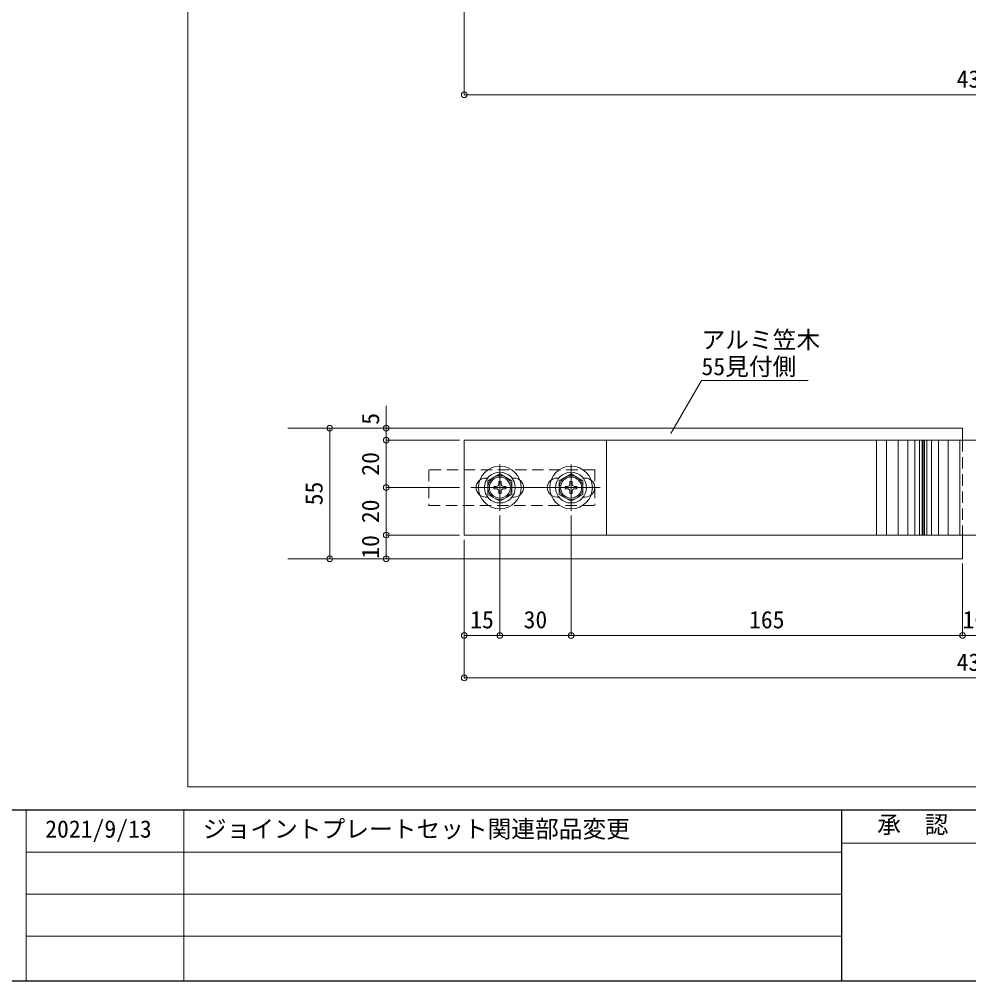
# Model space of a CAD drawing. Units: millimetres at full size. Extents: x -728 to 752, y -514 to 534.
# Drawn here: x -390.5 to 9.6, y -514.3 to -109 of the extents above; entities that cross this region are included whole.
import ezdxf
from ezdxf.enums import TextEntityAlignment as Align

# ---------------------------------------------------------------- set-up
doc = ezdxf.new("R2010")
doc.units = ezdxf.units.MM
doc.header["$LTSCALE"] = 4
doc.header["$PDMODE"] = 32
doc.header["$PDSIZE"] = 2.4
doc.linetypes.add('CHAIN2', pattern=[12, 9, -1, 1, -1])
doc.linetypes.add('DASHED1', pattern=[1.8, 1.2, -0.6])
for name, color, linetype, lineweight in [('0-B_B', 4, 'Continuous', 9), ('2-0_0', 4, 'Continuous', 9), ('2-1_1', 2, 'Continuous', 20), ('2-4_4', 4, 'Continuous', 9), ('2-A_A', 7, 'Continuous', 9), ('2-B_B', 7, 'Continuous', 9), ('A-A_A', 7, 'Continuous', 9)]:
    doc.layers.add(name, color=color, linetype=linetype, lineweight=lineweight)
doc.styles.add('ＭＳ ゴシック', font='')
doc.styles.get('ＭＳ ゴシック').set_extended_font_data('MS Gothic')

# ---------------------------------------------------------------- blocks, each defined once
blk = doc.blocks.new('セムスM6_14 T')
at = {"layer": '2-4_4', "linetype": 'CHAIN2'}
for p, q in [((0, -9.787), (0, 9.787)), ((-9.787, 0), (9.787, 0))]:
    blk.add_line(p, q, dxfattribs=at)
at = {"layer": '2-4_4', "color": 7}
blk.add_circle((0, 0), 9, dxfattribs=at)
at = {"layer": '2-B_B'}
for q in [(-5, 2.863), (5, 2.863)]:
    blk.add_line((0, 5.75), q, dxfattribs=at)
at = {"layer": '2-B_B', "color": 4}
for p, q in [((-1.5, 0.5), (-2.5, 0.5)), ((-2.5, 0.5), (-2.5, -0.5)), ((-0.5, 1.5), (-0.5, 2.5)), ((1.5, 0.5), (2.5, 0.5)), ((2.5, 0.5), (2.5, -0.5)), ((-1.5, -0.5), (-2.5, -0.5)), ((-0.5, -1.5), (-0.5, -2.5)), ((0.5, -2.5), (-0.5, -2.5)), ((0.5, -1.5), (0.5, -2.5)), ((1.5, -0.5), (2.5, -0.5))]:
    blk.add_line(p, q, dxfattribs=at)
at = {"layer": '2-B_B'}
for points in [[(0, -5.75), (-5, -2.863), (-5, 2.863)], [(0, -5.75), (5, -2.863), (5, 2.863)]]:
    blk.add_lwpolyline(points, dxfattribs=at)
at = {"layer": '2-B_B', "color": 4}
blk.add_lwpolyline([(0.5, 1.5), (0.5, 2.5), (-0.5, 2.5)], dxfattribs=at)
at = {"layer": '2-B_B'}
for radius in [6.5, 5, 4.435]:
    blk.add_circle((0, 0), radius, dxfattribs=at)
at = {"layer": '2-B_B', "color": 4}
for centre, start, end in [((-1.5, 1.5), 270, 0), ((1.5, 1.5), 180, 270), ((-1.5, -1.5), 0, 90), ((1.5, -1.5), 90, 180)]:
    blk.add_arc(centre, 1, start, end, dxfattribs=at)
blk = doc.blocks.new('ジョイントPL F')
at = {"layer": '2-4_4', "color": 2, "lineweight": 20}
for p, q in [((-215.001, 20), (215.001, 20)), ((-215.001, 20), (-215.001, -20)), ((215.001, 20), (215.001, -20)), ((-205.124, 4), (-206.001, 4)), ((-194.001, 4), (-194.878, 4)), ((-175.124, 4), (-176.001, 4)), ((-164.001, 4), (-164.878, 4)), ((164.878, 4), (164.002, 4)), ((176.002, 4), (175.124, 4)), ((194.878, 4), (194.002, 4)), ((206.002, 4), (205.124, 4)), ((-205.124, -4), (-206.001, -4)), ((-194.001, -4), (-194.878, -4)), ((-175.124, -4), (-176.001, -4)), ((-164.001, -4), (-164.878, -4)), ((164.878, -4), (164.002, -4)), ((176.002, -4), (175.124, -4)), ((194.878, -4), (194.002, -4)), ((206.002, -4), (205.124, -4)), ((-215.001, -20), (215.001, -20))]:
    blk.add_line(p, q, dxfattribs=at)
at = {"layer": '2-4_4'}
for p, q in [((-155.001, 20), (-155.001, -20)), ((-41.232, 20), (-41.232, -20)), ((-37.098, 20), (-37.098, -20)), ((-32.097, 20), (-32.097, -20)), ((-28.098, 20), (-28.098, -20)), ((-25.098, 20), (-25.098, -20)), ((-23.097, 20), (-23.097, -20)), ((-22.098, 20), (-22.098, -20)), ((-21.597, 20), (-21.597, -20)), ((-21.096, 20), (-21.096, -20)), ((-20.097, 20), (-20.097, -20)), ((-18.096, 20), (-18.096, -20)), ((-15.096, 20), (-15.096, -20)), ((-11.097, 20), (-11.097, -20)), ((-6.096, 20), (-6.096, -20)), ((6.096, 20), (6.096, -20)), ((11.097, 20), (11.097, -20)), ((15.096, 20), (15.096, -20)), ((18.096, 20), (18.096, -20)), ((20.097, 20), (20.097, -20)), ((21.096, 20), (21.096, -20)), ((21.597, 20), (21.597, -20)), ((22.098, 20), (22.098, -20)), ((23.097, 20), (23.097, -20)), ((25.098, 20), (25.098, -20)), ((28.098, 20), (28.098, -20)), ((32.097, 20), (32.097, -20)), ((37.098, 20), (37.098, -20)), ((41.232, 20), (41.232, -20)), ((155.001, 20), (155.001, -20))]:
    blk.add_line(p, q, dxfattribs=at)
at = {"layer": '2-4_4', "linetype": 'CHAIN2'}
for p, q in [((-200, 6.922), (-200.002, -6.76)), ((-170, 6.917), (-170.002, -6.765)), ((170, 6.917), (170.002, -6.765)), ((200, 6.922), (200.002, -6.76)), ((-212.212, 0), (-157.791, 0)), ((212.212, 0), (157.791, 0))]:
    blk.add_line(p, q, dxfattribs=at)
at = {"layer": '2-4_4', "color": 2, "lineweight": 20}
for centre, start, end in [((-206.001, -0.002), 89.99988, 269.99976), ((-194.001, -0.002), 270.00008, 89.99988), ((-176.001, -0.002), 89.99988, 269.99976), ((-164.001, -0.002), 270.00008, 89.99988), ((164.002, -0.002), 89.99988, 269.99976), ((176.002, -0.002), 270.00008, 89.99988), ((194.002, -0.002), 89.99988, 269.99976), ((206.002, -0.002), 270.00008, 89.99988)]:
    blk.add_arc(centre, 4, start, end, dxfattribs=at)
blk = doc.blocks.new('Hikidasimoji')
at = {"layer": '0-B_B'}
blk.add_line((-72, 0), (0, 0), dxfattribs=at)

msp = doc.modelspace()

# ---------------------------------------------------------------- linework, layer by layer
at = {"layer": '2-0_0', "color": 6, "lineweight": 25}
for p, q in [((-728, -442.264), (752, -442.264)), ((-44, -442.264), (-44, -514.264)), ((-728, -514.264), (752, -514.264))]:
    msp.add_line(p, q, dxfattribs=at)
at = {"layer": '2-0_0', "color": 7}
for p, q in [((-387.6, -442.264), (-387.6, -514.264)), ((-321.158, -442.264), (-321.158, -514.264)), ((-44, -456.264), (196, -456.264)), ((-387.6, -460.014), (-44, -460.014)), ((-387.6, -477.764), (-44, -477.764)), ((-387.6, -495.514), (-44, -495.514))]:
    msp.add_line(p, q, dxfattribs=at)
at = {"layer": '2-1_1', "color": 3, "lineweight": 15}
for p, q in [((-277.338, -281.359), (7, -281.359)), ((7, -281.359), (7, -286.375)), ((7, -326.374), (7, -336.374)), ((-277.338, -336.374), (7, -336.374))]:
    msp.add_line(p, q, dxfattribs=at)
at = {"layer": '2-1_1', "color": 3, "linetype": 'DASHED1', "lineweight": 15}
msp.add_line((7, -286.375), (7, -326.374), dxfattribs=at)
at = {"layer": '2-4_4', "linetype": 'DASHED1'}
for p, q in [((-218, -298.874), (-218, -313.874)), ((-147.999, -298.874), (-218, -298.874)), ((-147.999, -298.874), (-147.999, -313.874)), ((-218, -313.874), (-147.999, -313.874))]:
    msp.add_line(p, q, dxfattribs=at)
at = {"layer": '2-A_A'}
for p, q in [((-203, -140.805), (-203, -73.632)), ((-235.889, -281.359), (-235.889, -271.865)), ((-259.706, -336.374), (-259.706, -281.359)), ((-235.889, -286.375), (-235.889, -281.359)), ((-235.889, -286.375), (-235.889, -306.374)), ((-235.889, -286.375), (-205.001, -286.375)), ((-235.889, -306.374), (-235.889, -326.374)), ((-235.889, -306.374), (-205.001, -306.374)), ((-188.001, -368.718), (-188.001, -318.161)), ((-158.001, -368.718), (-158.001, -318.161)), ((-235.889, -336.374), (-235.889, -326.374)), ((-235.889, -326.374), (-205.001, -326.374)), ((-203.001, -386.614), (-203.001, -328.374)), ((7, -368.718), (7, -338.374)), ((-188.001, -368.718), (-203.001, -368.718)), ((-158.001, -368.718), (-188.001, -368.718)), ((7, -368.718), (-158.001, -368.718)), ((17, -368.718), (7, -368.718)), ((227.001, -386.614), (-203.001, -386.614))]:
    msp.add_line(p, q, dxfattribs=at)
for p in [(-203, -140.805), (-259.706, -281.359), (-235.889, -281.359), (-235.889, -286.375), (-235.889, -306.374), (-235.889, -326.374), (-259.706, -336.374), (-235.889, -336.374), (-203.001, -368.718), (-188.001, -368.718), (-158.001, -368.718), (7, -368.718), (-203.001, -386.614)]:
    msp.add_point(p, dxfattribs=at)
at = {"layer": '2-B_B', "color": 4}
msp.add_line((-115.927, -283.521), (-103.04, -261.2), dxfattribs=at)
at = {"layer": '2-B_B', "color": 2, "lineweight": 20}
msp.add_lwpolyline([(-319.473, 88.924), (-319.473, -432.581), (736.978, -432.581), (736.978, 88.924)], close=True, dxfattribs=at)
at = {"layer": 'A-A_A'}
msp.add_line((-203, -140.805), (227.001, -140.805), dxfattribs=at)

# ---------------------------------------------------------------- block references
at = {"layer": '2-0_0'}
msp.add_blockref('ジョイントPL F', (12, -306.374), dxfattribs=at)
at = {"layer": '2-4_4'}
for p in [(-188.001, -306.374), (-158.001, -306.374)]:
    msp.add_blockref('セムスM6_14 T', p, dxfattribs=at)
at = {"layer": '2-B_B', "xscale": -0.625, "yscale": 0.625}
msp.add_blockref('Hikidasimoji', (-103.04, -261.2), dxfattribs=at)

# ---------------------------------------------------------------- texts
at = {"layer": '2-0_0', "style": 'ＭＳ ゴシック'}
msp.add_text('承\u3000認', height=7.331, dxfattribs=at).set_placement((-29, -454.264), align=Align.BOTTOM_LEFT)
at = {"layer": '2-A_A', "style": 'ＭＳ ゴシック'}
for s, p in [('430', (4.5, -140.005)), ('15', (-200.501, -367.918)), ('30', (-178.001, -367.918)), ('165', (-83.001, -367.918)), ('10', (7, -367.918)), ('430', (4.5, -385.814))]:
    msp.add_text(s, height=7.331, dxfattribs=at).set_placement(p, align=Align.BOTTOM_LEFT)
for s, p in [('5', (-236.689, -279.892)), ('20', (-236.689, -301.374)), ('55', (-260.506, -313.866)), ('20', (-236.689, -321.374)), ('10', (-236.689, -336.374))]:
    msp.add_text(s, height=7.331, rotation=90, dxfattribs=at).set_placement(p, align=Align.BOTTOM_LEFT)
at = {"layer": '2-B_B', "style": 'ＭＳ ゴシック'}
for s, p in [('アルミ笠木', (-103.04, -249.95)), ('55見付側', (-103.04, -261.2)), ('ジョイントプレートセット関連部品変更', (-313.158, -456.139)), ('2021/9/13', (-379.6, -456.139))]:
    msp.add_text(s, height=7.331, dxfattribs=at).set_placement(p, align=Align.BOTTOM_LEFT)

doc.saveas('drawing.dxf')
